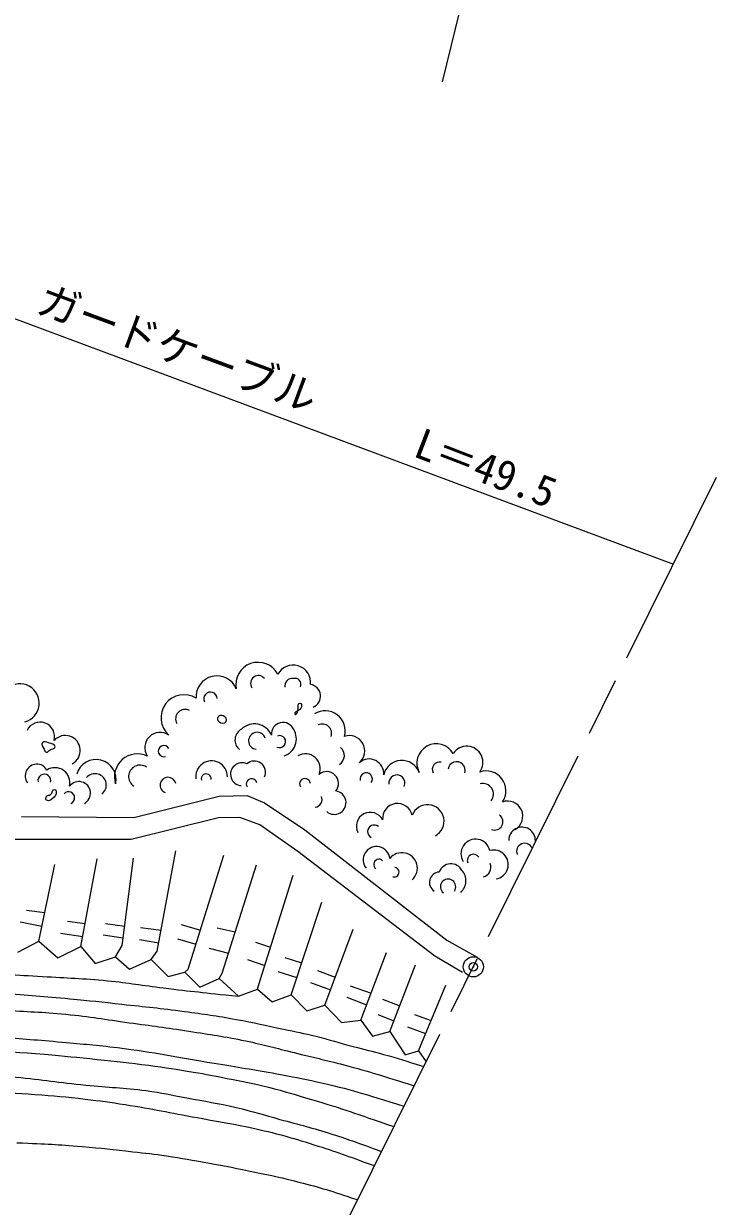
# Model space of a CAD drawing. Units: millimetres, scale not verified. Extents: x 40000 to 680000, y 20000 to 380000.
# Drawn here: x 366806 to 408286, y 247369 to 317731 of the extents above; entities that cross this region are included whole.
import ezdxf
from ezdxf.enums import TextEntityAlignment as Align

# ---------------------------------------------------------------- set-up
doc = ezdxf.new("R2010")
doc.units = ezdxf.units.MM
doc.header["$LTSCALE"] = 1000
doc.header["$PDMODE"] = 32
doc.header["$PDSIZE"] = 500
doc.linetypes.add('CHAIN', pattern=[18.5, 12, -1.5, 3.5, -1.5])
for name, color, linetype, lineweight in [('M-BGD', 7, 'Continuous', 13), ('M-BMK', 7, 'CHAIN', 13), ('M-BMK-SRVR', 3, 'Continuous', 13), ('M-STR-HTXT', 7, 'Continuous', 13)]:
    doc.layers.add(name, color=color, linetype=linetype, lineweight=lineweight)
doc.layers.add('M-BGD-RSTR', color=6, linetype='Continuous')
doc.styles.add('ＭＳ ゴシック', font='')
doc.styles.get('ＭＳ ゴシック').set_extended_font_data('MS Gothic')

msp = doc.modelspace()

# ---------------------------------------------------------------- linework, layer by layer
at = {"layer": 'M-BGD'}
for p, q in [((367708, 263138), (368658, 267708)), ((370220, 262828), (371178, 268050)), ((382725, 259956), (384559, 265468)), ((366975, 264995), (368064, 264852)), ((366598, 264292), (367895, 264038)), ((369412, 264342), (370469, 264187)), ((371673, 264192), (372824, 264035)), ((373758, 263966), (374998, 263794)), ((376194, 264136), (377329, 263802)), ((378330, 263935), (379408, 263702)), ((384735, 259335), (386418, 263860)), ((369010, 263614), (370328, 263417)), ((371547, 263513), (372733, 263345)), ((373707, 263237), (374858, 263043)), ((375968, 263282), (377065, 262961)), ((377852, 262730), (379006, 262431)), ((380615, 263081), (381512, 262792)), ((386873, 258440), (388418, 262471)), ((380138, 262051), (381168, 261693)), ((382349, 262177), (383355, 261850)), ((388603, 257762), (390132, 261747)), ((381947, 261348), (383069, 260991)), ((384308, 261398), (385358, 261011)), ((383881, 260695), (385073, 260245)), ((386242, 260494), (387490, 260051)), ((390306, 256614), (391949, 260535)), ((386041, 259816), (387222, 259350)), ((388177, 259690), (389196, 259308)), ((387900, 258786), (388850, 258407)), ((390086, 258786), (391062, 258418)), ((389659, 258057), (390740, 257649))]:
    msp.add_line(p, q, dxfattribs=at)
for points in [[(366673, 270571), (373376, 270499), (378451, 271780), (380109, 271805), (381139, 271378), (383550, 269771)], [(383123, 268489), (380862, 270072), (379682, 270499), (378401, 270474), (373201, 269193), (366171, 269189)], [(383550, 269771), (391998, 263207), (393809, 262201)], [(372274, 262222), (372672, 262883), (373356, 268093)], [(374406, 262054), (374765, 262541), (375875, 268520)], [(376401, 261300), (376596, 261474), (378731, 268256)], [(392937, 261286), (391295, 262252), (383123, 268489)], [(378440, 260916), (378631, 261247), (380666, 267678)], [(380730, 260281), (380816, 260569), (382851, 267075)], [(366466, 262488), (367708, 263138), (368845, 262148), (370220, 262828), (371062, 261808), (372274, 262222), (373101, 261483), (374406, 262054), (375411, 261034), (376401, 261300), (377287, 260399), (378440, 260916), (379592, 259867), (380730, 260281), (381602, 259527), (382725, 259956), (383671, 259010), (384735, 259335), (385725, 258315), (386873, 258440), (387568, 257492), (388603, 257762), (389524, 256388), (390306, 256614), (390766, 255972)]]:
    msp.add_lwpolyline(points, dxfattribs=at)
for centre, radius, start, end in [((380762, 278412), 1322, 27.49926, 191.41669), ((382851, 278533), 1040, 353.56281, 151.92696), ((378316, 277693), 1238, 21.67651, 184.51746), ((380776, 278485), 460, 38.4635, 214.53938), ((382796, 278335), 441, 81.04791, 190.61272), ((382951, 278415), 367, 339.07579, 103.54144), ((366581, 277303), 1154, 285.137, 129.13328), ((377929, 277568), 400, 2.97859, 207.72168), ((383781, 277722), 702, 292.23022, 81.55463), ((376348, 276441), 1368, 57.56936, 228.90188), ((376419, 276365), 566, 62.63844, 209.23995), ((384751, 275650), 1202, 344.46713, 121.64169), ((367786, 275316), 862, 344.38784, 154.50007), ((380548, 274979), 1094, 22.9633, 134.41684), ((382245, 275468), 692, 22.29333, 185.1792), ((384587, 275506), 558, 339.81777, 115.96477), ((369282, 274491), 891, 297.70359, 138.3343), ((374931, 274657), 914, 55.52646, 213.33901), ((380118, 275112), 730, 117.36675, 231.56931), ((380704, 275068), 507, 18.39998, 264.2804), ((382045, 275015), 358, 242.67729, 112.11758), ((381979, 275175), 1063, 288.0788, 31.52159), ((386205, 274462), 916, 310.1216, 108.9014), ((375156, 274449), 333, 28.28185, 286.05084), ((385281, 274181), 620, 302.86173, 51.41346), ((391375, 273735), 1158, 29.69266, 208.34551), ((393186, 273783), 962, 323.28452, 146.87412), ((371122, 272762), 1191, 347.10817, 164.81934), ((373580, 272923), 1365, 64.49176, 198.20379), ((377995, 272933), 944, 359.76351, 188.18148), ((379807, 273077), 681, 64.95441, 264.99137), ((380537, 273200), 663, 335.09299, 131.78082), ((383579, 273415), 883, 337.03872, 120.11395), ((387376, 273114), 870, 354.99995, 131.86995), ((389322, 272792), 1107, 20.84273, 167.15764), ((391560, 273375), 426, 74.93151, 210.59882), ((392583, 273304), 516, 343.61591, 171.02333), ((367588, 272984), 691, 29.56626, 216.65642), ((368041, 272689), 385, 346.10874, 190.07296), ((368668, 272565), 899, 347.51372, 122.21789), ((371058, 272435), 671, 306.22467, 139.19411), ((373734, 272940), 679, 55.68633, 236.93354), ((377679, 272800), 296, 354.82674, 193.70905), ((384844, 272524), 709, 321.3018, 129.54701), ((387203, 272793), 366, 324.54227, 193.68668), ((389028, 272559), 478, 334.64907, 189.53661), ((394339, 272092), 1180, 325.61821, 108.89237), ((370093, 271948), 692, 298.64942, 142.3226), ((375402, 272429), 469, 11.33581, 249.20822), ((380377, 272496), 318, 13.92405, 213.51674), ((383556, 272501), 320, 4.22256, 211.78576), ((394142, 271894), 632, 321.43785, 104.60988), ((369482, 271673), 360, 292.63029, 137.01869), ((384111, 271580), 463, 277.34029, 22.31267), ((385302, 271388), 699, 229.759, 82.18799), ((389068, 270446), 892, 12.96769, 184.89349), ((390851, 270280), 984, 298.45941, 158.14432), ((395621, 270576), 902, 299.63966, 109.91063), ((387445, 269979), 832, 28.00658, 205.89777), ((394851, 270246), 492, 247.29329, 54.31174), ((387678, 269665), 393, 50.45752, 243.18545), ((396481, 269137), 790, 357.4944, 179.86418), ((393712, 268348), 869, 12.52634, 212.32539), ((396638, 268490), 480, 26.03483, 202.06835), ((387817, 267980), 794, 5.66416, 218.99315), ((389328, 267489), 919, 311.63476, 141.70192), ((393586, 267959), 365, 28.69666, 204.43344), ((394797, 267705), 864, 279.30154, 105.9371), ((387962, 267709), 313, 45.90012, 233.89807), ((388875, 267248), 285, 251.03657, 83.3549), ((392246, 267002), 745, 28.30648, 160.16631), ((394046, 267543), 580, 283.67844, 21.72242), ((391576, 266641), 614, 92.84246, 237.29471), ((392076, 266384), 456, 325.24494, 232.24738), ((392219, 266740), 920, 311.36885, 42.02742)]:
    msp.add_arc(centre, radius, start, end, dxfattribs=at)
for points, knots in [([(382978, 276635), (382805, 276779), (383312, 276856), (383348, 277078), (383362, 277171), (383352, 277305), (383259, 277300), (383055, 277290), (383209, 276978), (383114, 276798), (383075, 276725), (383042, 276582), (382978, 276635)], [0, 0, 0, 0, 1, 1, 1, 2, 2, 2, 3, 3, 3, 4, 4, 4, 4]), ([(378870, 276221), (378784, 276071), (378560, 276096), (378427, 276207), (378341, 276277), (378319, 276397), (378383, 276487), (378454, 276588), (378581, 276599), (378693, 276546), (378824, 276485), (378942, 276347), (378870, 276221)], [0, 0, 0, 0, 1, 1, 1, 2, 2, 2, 3, 3, 3, 4, 4, 4, 4]), ([(367935, 274965), (368024, 275072), (368158, 274993), (368290, 274951), (368461, 274896), (368681, 274879), (368674, 274699), (368669, 274568), (368491, 274605), (368379, 274537), (368290, 274483), (368260, 274372), (368157, 274389), (368072, 274404), (368060, 274488), (368024, 274566), (367957, 274711), (367833, 274843), (367935, 274965)], [0, 0, 0, 0, 1, 1, 1, 2, 2, 2, 3, 3, 3, 4, 4, 4, 5, 5, 5, 6, 6, 6, 6]), ([(368173, 271527), (368331, 271423), (368476, 271593), (368617, 271719), (368686, 271781), (368725, 271833), (368735, 271926), (368745, 272022), (368756, 272143), (368661, 272162), (368513, 272192), (368531, 271957), (368410, 271867), (368329, 271807), (368229, 271848), (368173, 271763), (368123, 271686), (368096, 271578), (368173, 271527)], [0, 0, 0, 0, 1, 1, 1, 2, 2, 2, 3, 3, 3, 4, 4, 4, 5, 5, 5, 6, 6, 6, 6]), ([(358370, 261414), (360989, 261359), (361668, 261349), (363780, 261260), (365398, 261191), (366305, 261143), (367922, 261046), (369441, 260955), (370294, 260934), (371808, 260790), (373114, 260666), (373837, 260521), (375139, 260363), (376877, 260151), (377432, 260096), (379592, 259867)], [0, 0, 0, 0, 1, 1, 1, 2, 2, 2, 3, 3, 3, 4, 4, 4, 5, 5, 5, 5]), ([(356109, 260660), (358283, 260485), (358843, 260441), (360597, 260325), (362519, 260198), (363599, 260181), (365521, 260049), (367102, 259940), (367987, 259869), (369565, 259722), (370773, 259610), (371448, 259528), (372655, 259396), (374108, 259236), (374924, 259163), (376373, 258969), (377583, 258806), (378261, 258712), (379462, 258491), (380566, 258288), (381179, 258147), (382276, 257914), (383033, 257752), (383458, 257669), (384210, 257487), (385080, 257276), (385556, 257113), (386421, 256884), (387130, 256695), (387532, 256607), (388239, 256411), (389177, 256151), (389481, 256050), (390622, 255685)], [0, 0, 0, 0, 1, 1, 1, 2, 2, 2, 3, 3, 3, 4, 4, 4, 5, 5, 5, 6, 6, 6, 7, 7, 7, 8, 8, 8, 9, 9, 9, 10, 10, 10, 11, 11, 11, 11]), ([(360782, 259430), (363112, 259236), (363705, 259184), (365581, 259049), (367042, 258944), (367865, 258939), (369324, 258798), (370802, 258655), (371621, 258498), (373092, 258295), (374476, 258105), (375253, 258010), (376634, 257793), (377961, 257585), (378709, 257487), (380025, 257215), (381162, 256980), (381786, 256788), (382914, 256512), (384072, 256228), (384726, 256089), (385878, 255783), (387522, 255348), (388057, 255168), (390050, 254539)], [0, 0, 0, 0, 1, 1, 1, 2, 2, 2, 3, 3, 3, 4, 4, 4, 5, 5, 5, 6, 6, 6, 7, 7, 7, 8, 8, 8, 8]), ([(361158, 257897), (363167, 257677), (363684, 257619), (365305, 257466), (366785, 257327), (367617, 257276), (369098, 257140), (370384, 257022), (371107, 256974), (372388, 256813), (374647, 256531), (375895, 256253), (378141, 255884), (379604, 255643), (380426, 255522), (381884, 255256), (382819, 255085), (383342, 254983), (384270, 254779), (386321, 254328), (386999, 254080), (389448, 253333)], [0, 0, 0, 0, 1, 1, 1, 2, 2, 2, 3, 3, 3, 4, 4, 4, 5, 5, 5, 6, 6, 6, 7, 7, 7, 7]), ([(360505, 256792), (364133, 256663), (365110, 256664), (368050, 256414), (369278, 256309), (369965, 256244), (371190, 256112), (372388, 255983), (373061, 255921), (374255, 255761), (375297, 255621), (375880, 255534), (376918, 255359), (377705, 255226), (378144, 255139), (378927, 254982), (379892, 254789), (380437, 254699), (381389, 254454), (382397, 254195), (382954, 254022), (383951, 253726), (385878, 253153), (386498, 252920), (388838, 252112)], [0, 0, 0, 0, 1, 1, 1, 2, 2, 2, 3, 3, 3, 4, 4, 4, 5, 5, 5, 6, 6, 6, 7, 7, 7, 8, 8, 8, 8]), ([(360807, 255461), (363473, 255302), (364185, 255269), (366342, 255057), (367974, 254897), (368882, 254751), (370512, 254580), (371913, 254433), (372708, 254439), (374104, 254254), (375052, 254127), (375575, 254001), (376516, 253826), (377666, 253613), (378314, 253509), (379455, 253249), (380485, 253014), (381049, 252827), (382067, 252545), (383277, 252211), (383961, 252047), (385157, 251666), (386318, 251297), (386702, 251155), (388100, 250634)], [0, 0, 0, 0, 1, 1, 1, 2, 2, 2, 3, 3, 3, 4, 4, 4, 5, 5, 5, 6, 6, 6, 7, 7, 7, 8, 8, 8, 8]), ([(361745, 254078), (364465, 254126), (365240, 254180), (367472, 254027), (368642, 253947), (369297, 253885), (370462, 253751), (371396, 253644), (371918, 253569), (372848, 253425), (374533, 253163), (375467, 252954), (377144, 252646), (378302, 252433), (378956, 252339), (380108, 252093), (380906, 251923), (381353, 251825), (382143, 251616), (382905, 251414), (383324, 251273), (384077, 251038), (385498, 250594), (385955, 250414), (387679, 249790)], [0, 0, 0, 0, 1, 1, 1, 2, 2, 2, 3, 3, 3, 4, 4, 4, 5, 5, 5, 6, 6, 6, 7, 7, 7, 8, 8, 8, 8]), ([(366410, 251152), (368272, 251072), (368772, 251057), (370281, 250930), (371466, 250831), (372129, 250755), (373310, 250620), (374096, 250531), (374537, 250483), (375320, 250369), (376282, 250229), (376817, 250129), (377773, 249955), (378872, 249755), (379487, 249636), (380580, 249408), (381606, 249195), (382181, 249076), (383196, 248817), (384569, 248467), (385025, 248306), (386669, 247768)], [0, 0, 0, 0, 1, 1, 1, 2, 2, 2, 3, 3, 3, 4, 4, 4, 5, 5, 5, 6, 6, 6, 7, 7, 7, 7])]:
    msp.add_open_spline(points, degree=3, knots=knots, dxfattribs=at)
at = {"layer": 'M-BGD-RSTR'}
msp.add_point((393579, 261619), dxfattribs=at)
at = {"layer": 'M-BMK', "color": 2}
msp.add_line((378010, 230297), (408286, 291207), dxfattribs=at)
at = {"layer": 'M-BMK-SRVR'}
msp.add_lwpolyline([(391736, 314260), (397672, 338473), (395878, 336680), (397373, 334160)], dxfattribs=at)
msp.add_circle((393579, 261619), 600, dxfattribs=at)
msp.add_point((393579, 261619), dxfattribs=at)
at = {"layer": 'M-STR-HTXT'}
msp.add_lwpolyline([(349186, 271920), (360742, 303008), (360491, 302333), (405502, 285579)], dxfattribs=at)

# ---------------------------------------------------------------- texts
at = {"layer": 'M-STR-HTXT', "style": 'ＭＳ ゴシック'}
for s, rotation, p in [('ガードケーブル', 339.745, (375476, 297045)), ('L＝49.5', 338.938, (393793, 289937))]:
    msp.add_text(s, height=1833, rotation=rotation, dxfattribs=at).set_placement(p, align=Align.BOTTOM_CENTER)

doc.saveas('drawing.dxf')
